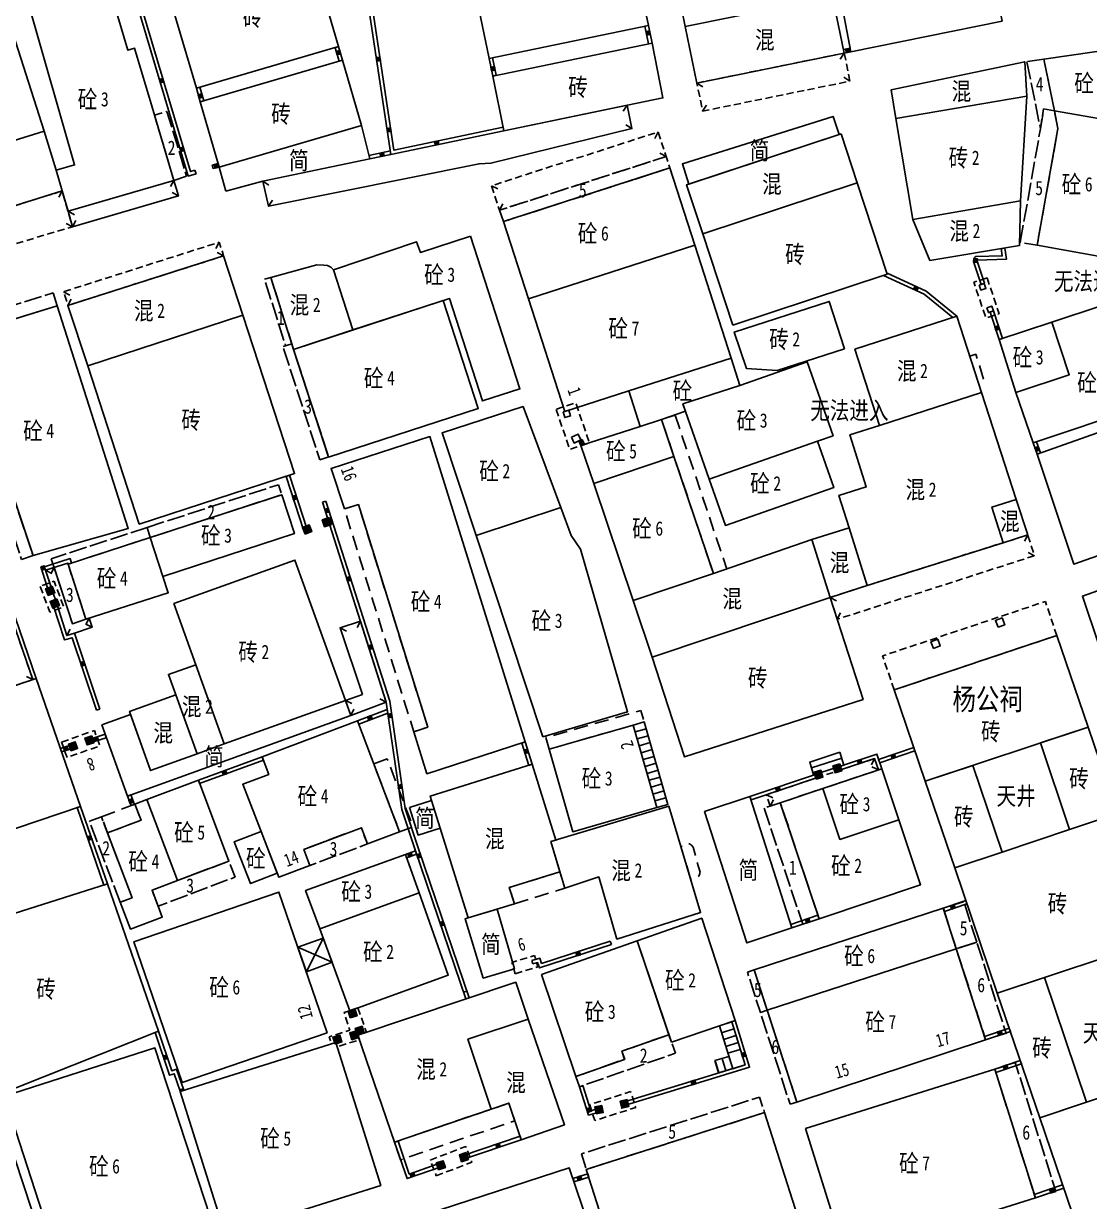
# Model space of a CAD drawing. Extents: x 395778 to 396698, y 996972 to 998012.
# Drawn here: x 396071.7 to 396146, y 997589.9 to 997672.1 of the extents above; entities that cross this region are included whole.
import ezdxf
from ezdxf.enums import TextEntityAlignment as Align

# ---------------------------------------------------------------- set-up
doc = ezdxf.new("R2010")
doc.units = 0
doc.header["$LTSCALE"] = 0.5
for name, pattern in [('X32', [1.5, 1, -0.5]), ('X39', [3, 2.5, -0.5]), ('X5', [3, 2, -1])]:
    doc.linetypes.add(name, pattern=pattern)
doc.layers.get('0').update_dxf_attribs({"linetype": 'CONTINUOUS'})
doc.layers.add('ASSIST', color=7, linetype='CONTINUOUS', plot=False)
doc.layers.add('JMD', color=6, linetype='CONTINUOUS')
doc.layers.add('门牌号', color=2, linetype='CONTINUOUS')
doc.styles.add('宋体', font='')
doc.styles.add('正等线体', font='simhei.ttf')
doc.styles.add('细等线体', font='', dxfattribs={"width": 0.8})
doc.styles.get('宋体').set_extended_font_data('SimSun')
doc.styles.get('细等线体').set_extended_font_data('SimSun')

# ---------------------------------------------------------------- blocks, each defined once
blk = doc.blocks.new('*U0')
at = {"linetype": 'Continuous'}
for points in [[(0, 0), (0.5, 0.5), (-0.5, 0.5)], [(0, 0), (-0.5, 0.5), (-0.5, -0.5)], [(0, 0), (-0.5, -0.5), (0.5, -0.5)], [(0, 0), (0.5, -0.5), (0.5, 0.5)]]:
    blk.add_solid(points, dxfattribs=at)
blk = doc.blocks.new('gc002')
blk.add_lwpolyline([(-0.5, -0.5), (0.5, -0.5), (0.5, 0.5), (-0.5, 0.5), (-0.5, -0.5)])
at = {"linetype": 'Continuous'}
blk.add_blockref('*U0', (0, 0), dxfattribs=at)
blk = doc.blocks.new('gc291')
blk.add_lwpolyline([(-0.5, -0.5), (0.5, -0.5), (0.5, 0.5), (-0.5, 0.5), (-0.5, -0.5)])

msp = doc.modelspace()

# ---------------------------------------------------------------- linework, layer by layer
at = {"layer": 'ASSIST', "linetype": 'Continuous', "flags": 128}
for points in [[(396115.856, 997617.369), (396114.208, 997623.125), (396114.977, 997623.345), (396116.625, 997617.589)], [(396128.624, 997621.231), (396128.893, 997620.337), (396126.788, 997619.656), (396126.519, 997620.55)], [(396093.196, 997606.58), (396091.404, 997605.92), (396090.819, 997607.623), (396092.573, 997608.269)], [(396121.145, 997599.157), (396120.224, 997602.141), (396121.077, 997602.427), (396122.005, 997599.423)], [(396119.897, 997599.72), (396120.88, 997600.017), (396121.144, 997599.16), (396120.158, 997598.858)]]:
    msp.add_lwpolyline(points, close=True, dxfattribs=at)
at = {"layer": 'JMD', "linetype": 'Continuous'}
for p, q in [((396115.263, 997671.927), (396115.019, 997671.874)), ((396093.647, 997670.453), (396093.407, 997670.382)), ((396115.526, 997670.705), (396115.281, 997670.654, 3.106)), ((396129.375, 997670.096), (396129.325, 997670.341)), ((396093.925, 997669.504), (396093.685, 997669.434)), ((396104.146, 997669.627), (396104.391, 997669.677)), ((396128.925, 997670.005), (396128.649, 997669.589)), ((396128.925, 997670.005), (396128.876, 997670.25)), ((396104.4, 997668.406), (396104.644, 997668.457)), ((396118.648, 997667.916), (396119.065, 997667.64)), ((396129.324, 997668.046), (396128.907, 997668.322)), ((396083.73, 997667.552), (396083.97, 997667.621)), ((396084.002, 997666.602), (396084.242, 997666.672, -994.385)), ((396113.779, 997666.362), (396113.505, 997665.944)), ((396119.046, 997665.956), (396119.322, 997666.373)), ((396105.188, 997664.59), (396105.137, 997664.835)), ((396114.117, 997664.738), (396113.694, 997665.005)), ((396115.947, 997664.5), (396115.719, 997664.055)), ((396097.302, 997662.933), (396097.251, 997663.178)), ((396116.499, 997662.787), (396116.054, 997663.015)), ((396084.901, 997661.944), (396084.838, 997662.186)), ((396085.331, 997662.057), (396085.261, 997662.297)), ((396095.829, 997662.623), (396095.777, 997662.868)), ((396083.704, 997661.589), (396083.631, 997661.828)), ((396082.164, 997661.126), (396081.924, 997660.687)), ((396088.369, 997661.068), (396088.787, 997660.793)), ((396104.32, 997660.755), (396104.765, 997660.527)), ((396074.367, 997660.384), (396074.13, 997659.944)), ((396082.48, 997660.046), (396082.041, 997660.286)), ((396088.769, 997659.323), (396089.04, 997659.743)), ((396074.78, 997658.967), (396075.218, 997658.726)), ((396104.872, 997659.042), (396105.1, 997659.487)), ((396075.091, 997657.886), (396074.653, 997658.126)), ((396075.091, 997657.886), (396075.332, 997658.324)), ((396085.327, 997656.811), (396085.097, 997656.367)), ((396139.882, 997656.354), (396140.129, 997656.39)), ((396085.63, 997655.858), (396085.186, 997656.088)), ((396138.466, 997653.867), (396138.704, 997653.944)), ((396074.47, 997653.358), (396074.914, 997653.128)), ((396074.773, 997652.405), (396075.003, 997652.849)), ((396136.789, 997651.643), (396136.506, 997651.551)), ((396139.095, 997651.937), (396139.333, 997652.015)), ((396139.722, 997650.016), (396139.959, 997650.095)), ((396110.418, 997642.949), (396110.645, 997643.053)), ((396110.559, 997642.641), (396110.786, 997642.745)), ((396142.094, 997642.805), (396142.331, 997642.885, 3.877)), ((396142.38, 997642.037), (396142.614, 997642.124)), ((396090.221, 997640.555), (396089.984, 997640.478)), ((396092.761, 997638.758), (396092.523, 997638.682)), ((396091.456, 997636.764), (396091.218, 997636.687)), ((396141.728, 997636.389), (396141.498, 997635.945)), ((396142.195, 997634.94), (396141.75, 997635.168)), ((396075.017, 997634.427), (396074.779, 997634.35)), ((396073.209, 997633.925), (396073.654, 997633.698)), ((396073.803, 997634.118), (396073.576, 997633.673)), ((396073.421, 997632.46), (396073.659, 997632.538)), ((396127.943, 997632.032), (396128.388, 997631.804)), ((396073.749, 997631.501), (396073.987, 997631.577)), ((396128.434, 997630.509), (396128.662, 997630.954)), ((396076.455, 997629.954), (396076.008, 997630.177)), ((396076.252, 997630.583), (396076.024, 997630.138)), ((396095.169, 997630.387), (396094.944, 997629.941)), ((396074.688, 997629.375), (396074.923, 997629.815)), ((396093.75, 997629.907), (396094.198, 997629.686)), ((396072.318, 997626.301), (396071.869, 997626.521)), ((396072.555, 997626.381), (396072.318, 997626.301)), ((396094.128, 997624.85), (396094.578, 997624.632)), ((396096.973, 997624.734), (396096.522, 997624.95)), ((396076.767, 997624.159), (396077.004, 997624.239)), ((396094.511, 997623.784), (396094.719, 997624.239)), ((396097.047, 997624.221), (396097.084, 997623.968)), ((396094.964, 997623.43), (396095.053, 997623.196)), ((396114.208, 997623.125), (396114.977, 997623.345)), ((396114.346, 997622.644), (396115.115, 997622.865)), ((396076.248, 997622.132), (396076.323, 997621.893)), ((396077.369, 997622.485), (396077.445, 997622.247)), ((396106.667, 997621.951), (396106.429, 997621.874, -989.789)), ((396114.483, 997622.164), (396115.252, 997622.384)), ((396114.621, 997621.683), (396115.39, 997621.903)), ((396074.246, 997621.501), (396074.328, 997621.264)), ((396075.089, 997621.767), (396075.165, 997621.528)), ((396114.759, 997621.202), (396115.528, 997621.422)), ((396133.777, 997621.563), (396133.857, 997621.327)), ((396088.315, 997620.904), (396088.401, 997620.67)), ((396107.154, 997620.392), (396106.916, 997620.318)), ((396114.896, 997620.722), (396115.665, 997620.942)), ((396115.034, 997620.241), (396115.803, 997620.461)), ((396128.749, 997620.816), (396126.644, 997620.135)), ((396128.893, 997620.337), (396126.788, 997619.656)), ((396128.451, 997620.19), (396128.531, 997619.953)), ((396131.042, 997620.793), (396130.819, 997620.345)), ((396131.308, 997619.999), (396130.86, 997620.222)), ((396131.327, 997620.73), (396131.406, 997620.493)), ((396115.171, 997619.76), (396115.94, 997619.98)), ((396115.309, 997619.28), (396116.078, 997619.5)), ((396127.13, 997619.748), (396127.21, 997619.511)), ((396131.545, 997620.078), (396131.308, 997619.999)), ((396083.867, 997619.276), (396083.956, 997619.042)), ((396115.447, 997618.799), (396116.216, 997619.019)), ((396078.919, 997618.176), (396079.153, 997618.264)), ((396115.584, 997618.318), (396116.353, 997618.538)), ((396115.722, 997617.837), (396116.491, 997618.058)), ((396122.342, 997618.146), (396122.421, 997617.909)), ((396123.494, 997618.268), (396123.942, 997618.045)), ((396123.76, 997617.474), (396123.983, 997617.922)), ((396075.648, 997617.454), (396075.411, 997617.374)), ((396079.17, 997617.509), (396079.404, 997617.597)), ((396098.309, 997614.093), (396098.396, 997613.858)), ((396099.013, 997614.353), (396099.093, 997614.116)), ((396077.523, 997612.041), (396077.285, 997611.966)), ((396135.834, 997610.353), (396135.915, 997610.116)), ((396137.409, 997610.889), (396137.489, 997610.652)), ((396127.173, 997609.621), (396127.094, 997609.858)), ((396125.278, 997608.987), (396125.201, 997609.225, 4.669)), ((396091.404, 997605.92), (396092.573, 997608.269)), ((396112.683, 997607.813), (396112.606, 997608.051)), ((396093.196, 997606.58), (396090.819, 997607.623)), ((396107.208, 997606.465), (396107.141, 997606.706)), ((396102.599, 997604.576), (396102.362, 997604.496)), ((396120.224, 997602.141), (396121.077, 997602.427)), ((396121.314, 997602.507), (396121.077, 997602.427)), ((396081.078, 997601.781), (396080.846, 997601.688)), ((396120.371, 997601.663), (396121.226, 997601.946)), ((396120.519, 997601.185), (396121.374, 997601.465)), ((396138.788, 997601.171), (396138.712, 997601.409)), ((396140.515, 997601.759), (396140.434, 997601.995)), ((396120.666, 997600.707), (396121.523, 997600.984)), ((396120.814, 997600.23), (396121.671, 997600.503)), ((396119.922, 997599.727), (396120.183, 997598.866)), ((396120.401, 997599.872), (396120.664, 997599.013)), ((396120.88, 997600.017), (396121.144, 997599.16)), ((396141.203, 997599.736), (396141.284, 997599.499)), ((396139.43, 997599.133), (396139.51, 997598.896)), ((396082.81, 997597.758), (396082.573, 997597.677)), ((396110.447, 997597.89), (396110.685, 997597.967)), ((396111.893, 997596.154), (396111.822, 997596.394)), ((396113.664, 997596.613), (396113.591, 997596.852)), ((396097.56, 997594.028), (396097.796, 997594.109)), ((396106.394, 997594.205), (396106.313, 997594.442)), ((396102.433, 997592.866), (396102.353, 997593.103)), ((396100.807, 997592.32), (396100.724, 997592.556)), ((396110.009, 997591.508), (396110.085, 997591.27)), ((396111.028, 997591.832), (396111.104, 997591.594)), ((396144.237, 997590.817), (396144.157, 997591.054)), ((396142.258, 997590.144), (396142.183, 997590.382))]:
    msp.add_line(p, q, dxfattribs=at)
at = {"layer": 'JMD', "color": 7, "linetype": 'Continuous', "flags": 128}
for points in [[(396094.067, 997684.4), (396097.302, 997662.933), (396105.188, 997664.59)], [(396093.925, 997669.504), (396093.647, 997670.453)], [(396084.901, 997661.944), (396085.331, 997662.057)], [(396139.88, 997656.365), (396139.953, 997655.86), (396138.103, 997655.812), (396138.045, 997655.772), (396137.99, 997655.71), (396137.959, 997655.62), (396137.941, 997655.476), (396138.466, 997653.867)], [(396139.095, 997651.937), (396139.722, 997650.016)], [(396091.456, 997636.764), (396090.221, 997640.555)], [(396102.761, 997604.1), (396099.25, 997614.432), (396098.302, 997617.304), (396097.217, 997624.79), (396092.761, 997638.758)], [(396072.555, 997626.381), (396071.105, 997630.577), (396069.625, 997634.858), (396069.365, 997635.612)], [(396073.749, 997631.501), (396074.523, 997629.067), (396075.061, 997629.222), (396076.767, 997624.159)], [(396097.047, 997624.221), (396094.964, 997623.43)], [(396077.369, 997622.485), (396076.248, 997622.132)], [(396075.089, 997621.767), (396074.246, 997621.501)], [(396131.545, 997620.078), (396131.2, 997621.109), (396128.451, 997620.19)], [(396133.777, 997621.563), (396131.327, 997620.73)], [(396088.315, 997620.904), (396083.867, 997619.276)], [(396127.13, 997619.748), (396122.342, 997618.146)], [(396077.523, 997612.041), (396075.648, 997617.454)], [(396099.013, 997614.353), (396098.309, 997614.093)], [(396137.409, 997610.889), (396135.834, 997610.353)], [(396113.664, 997596.613), (396122.318, 997599.257), (396121.314, 997602.507)], [(396082.845, 997597.653), (396082.347, 997599.126), (396082.015, 997599.013), (396081.078, 997601.781)], [(396138.788, 997601.171), (396140.515, 997601.759)], [(396141.203, 997599.736), (396139.43, 997599.133)], [(396110.447, 997597.89), (396111.09, 997595.915), (396111.893, 997596.154)], [(396097.56, 997594.028), (396098.429, 997591.489), (396100.807, 997592.32)], [(396102.433, 997592.866), (396106.394, 997594.205)], [(396142.258, 997590.144), (396144.237, 997590.817)]]:
    msp.add_lwpolyline(points, dxfattribs=at)
at = {"layer": 'JMD', "linetype": 'Continuous', "flags": 128}
for points in [[(396094.314, 997684.437), (396097.51, 997663.232), (396105.137, 997664.835)], [(396093.685, 997669.434), (396093.407, 997670.382)], [(396084.838, 997662.186), (396085.261, 997662.297)], [(396140.127, 997656.405), (396140.241, 997655.618), (396138.204, 997655.565), (396138.204, 997655.563), (396138.196, 997655.5), (396138.704, 997653.944)], [(396139.333, 997652.015), (396139.959, 997650.095)], [(396091.218, 997636.687), (396089.984, 997640.478)], [(396102.524, 997604.02), (396099.013, 997614.353), (396098.058, 997617.246), (396096.973, 997624.734), (396092.523, 997638.682)], [(396072.318, 997626.301), (396070.869, 997630.495), (396069.389, 997634.777), (396069.128, 997635.533)], [(396073.987, 997631.577), (396074.688, 997629.375), (396075.222, 997629.528), (396077.004, 997624.239)], [(396097.084, 997623.968), (396095.053, 997623.196)], [(396077.445, 997622.247), (396076.323, 997621.893)], [(396075.165, 997621.528), (396074.328, 997621.264)], [(396133.857, 997621.327), (396131.406, 997620.493)], [(396088.404, 997620.671), (396083.956, 997619.042)], [(396131.308, 997619.999), (396131.042, 997620.793), (396128.531, 997619.953)], [(396127.21, 997619.511), (396122.421, 997617.909)], [(396077.285, 997611.966), (396075.411, 997617.374)], [(396099.093, 997614.116), (396098.396, 997613.858)], [(396137.489, 997610.652), (396135.911, 997610.115)], [(396090.819, 997607.623), (396092.573, 997608.269)], [(396093.196, 997606.58), (396091.404, 997605.92)], [(396113.591, 997596.852), (396122.005, 997599.423), (396121.077, 997602.427)], [(396082.607, 997597.578), (396082.19, 997598.809), (396081.858, 997598.696), (396080.846, 997601.688)], [(396138.712, 997601.409), (396140.434, 997601.995)], [(396141.284, 997599.499), (396139.505, 997598.894)], [(396110.683, 997597.973), (396111.252, 997596.224), (396111.822, 997596.394)], [(396097.796, 997594.109), (396098.584, 997591.808), (396100.724, 997592.556)], [(396102.353, 997593.103), (396106.313, 997594.442)], [(396142.183, 997590.382), (396144.157, 997591.054)]]:
    msp.add_lwpolyline(points, dxfattribs=at)
for points in [[(396139.947, 997672.231), (396129.375, 997670.096), (396126.943, 997682.951), (396137.422, 997684.934)], [(396063.397, 997661.534), (396059.983, 997672.526), (396069.652, 997675.345), (396073.106, 997664.549)], [(396077.552, 997674.933), (396078.953, 997670.202), (396079.423, 997670.341), (396080.643, 997666.222), (396082.164, 997661.126), (396074.78, 997658.967), (396074.367, 997660.384), (396073.943, 997661.839), (396075.229, 997662.208), (396072.031, 997673.348)], [(396148.796, 997665.069), (396149.764, 997670.575), (396142.85, 997669.573), (396143.582, 997665.986)], [(396095.257, 997664.949), (396085.331, 997662.057), (396084.002, 997666.602), (396093.925, 997669.504)], [(396147.158, 997655.747), (396148.796, 997665.069), (396143.582, 997665.986), (396143.836, 997664.745), (396142.385, 997656.597)], [(396063.397, 997661.534), (396064.321, 997658.56), (396066.961, 997659.38), (396067.328, 997658.198), (396074.367, 997660.384), (396073.941, 997661.847), (396073.102, 997664.548)], [(396075.091, 997657.886), (396074.78, 997658.967), (396082.164, 997661.126), (396082.48, 997660.046)], [(396102.857, 997657.242), (396106.3, 997646.574), (396103.7, 997645.735), (396101.395, 997652.879), (396094.649, 997650.69), (396093.295, 997654.885), (396099.095, 997656.848), (396099.359, 997656.096)], [(396094.649, 997650.69), (396093.295, 997654.885), (396093.102, 997655.066), (396092.873, 997655.191), (396092.625, 997655.22), (396092.136, 997655.237), (396088.925, 997654.348), (396090.511, 997649.335)], [(396090.511, 997649.335), (396094.472, 997650.632), (396100.952, 997652.737), (396103.394, 997645.216), (396092.95, 997641.825)], [(396138.509, 997646.322), (396136.789, 997651.643), (396129.676, 997649.344), (396131.396, 997644.022)], [(396117.668, 997645.531), (396119.51, 997640.279), (396127.065, 997642.929), (396128.146, 997643.308), (396126.34, 997648.458), (396121.644, 997646.811)], [(396131.396, 997644.022), (396138.509, 997646.322), (396140.926, 997638.865), (396139.232, 997638.332), (396140.013, 997635.849), (396130.527, 997632.864), (396129.258, 997636.898), (396128.55, 997639.145), (396130.458, 997639.746), (396129.318, 997643.369)], [(396119.51, 997640.279), (396120.642, 997637.05), (396128.197, 997639.7), (396127.065, 997642.929)], [(396080.513, 997636.216), (396081.396, 997633.502), (396090.565, 997636.486), (396089.682, 997639.2)], [(396080.513, 997636.216), (396074.779, 997634.35), (396076.029, 997630.511), (396081.765, 997632.36), (396081.396, 997633.502)], [(396075.222, 997629.528), (396076.455, 997629.954), (396076.252, 997630.583), (396076.029, 997630.511), (396075.078, 997630.201), (396073.803, 997634.118), (396073.209, 997633.925), (396073.659, 997632.538), (396073.985, 997631.584), (396074.688, 997629.375)], [(396083.774, 997621.125), (396085.68, 997621.811), (396083.692, 997627.339), (396081.783, 997626.661)], [(396088.315, 997620.904), (396094.964, 997623.43), (396097.907, 997615.682), (396095.66, 997614.838), (396095.238, 997615.961), (396091.233, 997614.457), (396091.655, 997613.333), (396089.482, 997612.517), (396086.962, 997619.003), (396088.778, 997619.685)], [(396128.626, 997615.145), (396132.735, 997616.519), (396131.545, 997620.078), (396127.436, 997618.704)], [(396098.599, 997617.386), (396100.135, 997617.866), (396100.739, 997615.937), (396099.202, 997615.457)], [(396088.24, 997615.714), (396089.373, 997612.797), (396087.509, 997612.072), (396086.376, 997614.99)], [(396123.554, 997603.228), (396122.642, 997606.052), (396135.834, 997610.353), (396136.745, 997607.523)], [(396116.873, 997601.014), (396121.314, 997602.507), (396118.989, 997609.646), (396114.472, 997608.065)], [(396107.811, 997605.733), (396110.203, 997598.617), (396113.605, 997599.808), (396113.411, 997600.376), (396116.698, 997601.527), (396114.472, 997608.065)], [(396136.745, 997607.523), (396138.791, 997601.162), (396125.621, 997596.829), (396123.554, 997603.228)], [(396097.56, 997594.028), (396095, 997601.502), (396106.012, 997605.188), (396106.872, 997602.618), (396102.668, 997601.211), (396104.3, 997596.336)], [(396104.3, 997596.336), (396102.668, 997601.211), (396106.872, 997602.618), (396109.399, 997595.233), (396106.394, 997594.205), (396105.522, 997596.754)], [(396085.738, 997587.601), (396096.594, 997591.016), (396093.456, 997600.991), (396082.6, 997597.576)], [(396126.218, 997594.975), (396129.047, 997585.986), (396142.258, 997590.144), (396139.43, 997599.133)], [(396153.916, 997599.54), (396142.57, 997595.717), (396145.252, 997587.873), (396156.575, 997591.725)], [(396068.929, 997582.239), (396074.02, 997583.913), (396069.854, 997596.502), (396064.791, 997594.826)], [(396126.731, 997585.546), (396123.369, 997596.092), (396110.932, 997592.133), (396114.29, 997581.586)], [(396113.468, 997581.26), (396102.322, 997577.702), (396098.815, 997588.688), (396109.739, 997592.23)]]:
    msp.add_lwpolyline(points, close=True, dxfattribs=at)
at = {"layer": 'JMD', "color": 7, "linetype": 'Continuous', "flags": 128}
for points, elevation in [([(396076.905, 997682.421), (396076.968, 997682.21), (396083.153, 997661.422), (396083.704, 997661.589)], -993.236), ([(396115.526, 997670.705), (396115.263, 997671.927)], 3.106), ([(396104.146, 997669.627), (396104.4, 997668.406)], 3.059), ([(396128.925, 997670.005), (396129.375, 997670.096)], 3.118), ([(396083.73, 997667.552), (396084.002, 997666.602)], -994.385), ([(396095.829, 997662.623), (396097.302, 997662.933)], 3.625), ([(396136.789, 997651.643), (396134.635, 997653.4), (396131.881, 997654.67)], 4.005), ([(396110.418, 997642.949), (396110.559, 997642.641)], -990.993), ([(396142.094, 997642.805), (396142.38, 997642.037)], 3.877), ([(396075.017, 997634.427), (396074.915, 997634.742), (396072.894, 997634.086), (396073.421, 997632.46)], 3.759), ([(396107.154, 997620.392), (396106.667, 997621.951)], -989.789), ([(396078.919, 997618.176), (396079.17, 997617.509)], 4.256), ([(396125.278, 997608.987), (396127.173, 997609.621)], 4.669), ([(396107.208, 997606.465), (396107.529, 997606.554), (396107.659, 997606.182), (396112.683, 997607.813)], -992.301), ([(396111.028, 997591.832), (396109.987, 997591.501)], 5.006)]:
    msp.add_lwpolyline(points, dxfattribs=dict(at, elevation=elevation))
at = {"layer": 'JMD', "linetype": 'Continuous', "flags": 128}
for points, elevation in [([(396077.145, 997682.492), (396077.208, 997682.281), (396083.321, 997661.734), (396083.631, 997661.828)], -993.236), ([(396115.281, 997670.654), (396115.018, 997671.876)], 3.106), ([(396128.874, 997670.25), (396129.328, 997670.342)], 3.118), ([(396104.391, 997669.677), (396104.644, 997668.457)], 3.059), ([(396083.97, 997667.622), (396084.242, 997666.672)], -994.385), ([(396095.769, 997662.866), (396097.265, 997663.181)], 3.625), ([(396136.506, 997651.551), (396134.502, 997653.186), (396131.666, 997654.493)], 4.005), ([(396110.645, 997643.053), (396110.799, 997642.718)], -990.993), ([(396142.331, 997642.885), (396142.617, 997642.116)], 3.877), ([(396074.779, 997634.35), (396074.754, 997634.427), (396073.209, 997633.925), (396073.659, 997632.538)], 3.759), ([(396106.916, 997620.318), (396106.429, 997621.874)], -989.789), ([(396079.153, 997618.264), (396079.404, 997617.597)], 4.256), ([(396125.201, 997609.225), (396127.094, 997609.858)], 4.669), ([(396107.141, 997606.706), (396107.688, 997606.857), (396107.814, 997606.495), (396112.606, 997608.051)], -992.301), ([(396111.104, 997591.594), (396110.067, 997591.264)], 5.006)]:
    msp.add_lwpolyline(points, dxfattribs=dict(at, elevation=elevation))
for points, elevation in [([(396115.263, 997671.927), (396113.722, 997679.309), (396102.618, 997677.011), (396104.146, 997669.627)], 3.059), ([(396083.73, 997667.552), (396093.647, 997670.453), (396091.579, 997677.526), (396081.644, 997674.62)], -994.385), ([(396127.832, 997675.215), (396128.096, 997673.957), (396117.835, 997671.858), (396117.578, 997673.118)], 3.118), ([(396128.096, 997673.957), (396117.835, 997671.858), (396118.648, 997667.916), (396128.925, 997670.005)], 3.118), ([(396115.526, 997670.705), (396116.28, 997666.882), (396105.188, 997664.59), (396104.4, 997668.406)], 3.106), ([(396132.514, 997665.438), (396132.201, 997667.449), (396141.513, 997669.406), (396141.674, 997667.008)], 3.691), ([(396088.369, 997661.068), (396088.769, 997659.323), (396103.455, 997662.285), (396104.283, 997662.318), (396114.117, 997664.738), (396113.779, 997666.362), (396105.188, 997664.59), (396097.302, 997662.933), (396095.829, 997662.623)], -992.345), ([(396141.231, 997659.687), (396141.674, 997667.008), (396132.514, 997665.438), (396133.72, 997658.4)], 3.691), ([(396128.566, 997664.314), (396128.146, 997665.589), (396117.632, 997662.273), (396118.094, 997660.869)], 3.676), ([(396085.783, 997660.371), (396088.369, 997661.068), (396095.829, 997662.623), (396095.257, 997664.949), (396085.331, 997662.057)], -992.345), ([(396128.712, 997664.362), (396117.93, 997660.815), (396119.054, 997657.399), (396129.836, 997660.946)], 3.676), ([(396105.165, 997658.255), (396106.902, 997652.862), (396118.493, 997656.596), (396116.756, 997661.989)], -991.42), ([(396121.148, 997651.033), (396119.054, 997657.399), (396129.836, 997660.946), (396131.912, 997654.574)], 3.676), ([(396141.231, 997659.687), (396133.72, 997658.4), (396134.902, 997655.542), (396141.141, 997656.573)], 3.691), ([(396109.435, 997644.998), (396106.902, 997652.862), (396118.493, 997656.596), (396121.026, 997648.732), (396113.906, 997646.439)], -991.42), ([(396074.773, 997652.405), (396085.63, 997655.858), (396086.982, 997651.711), (396076.151, 997648.18)], 3.605), ([(396138.343, 997653.826), (396138.459, 997653.474), (396138.811, 997653.59), (396138.695, 997653.942)], -993.237), ([(396074.016, 997652.376), (396067.236, 997650.271), (396072.34, 997634.945), (396078.979, 997636.847)], 3.759), ([(396128.943, 997649.375), (396127.876, 997652.678), (396121.254, 997650.539), (396122.107, 997647.992), (396124.248, 997647.859)], -988.95), ([(396138.866, 997652.245), (396138.98, 997651.899), (396139.327, 997652.013), (396139.213, 997652.359)], -993.151), ([(396149.335, 997645.243), (396142.094, 997642.805), (396140.905, 997646.337), (396144.619, 997647.566), (396143.405, 997651.235), (396146.927, 997652.395)], -986.574), ([(396086.982, 997651.711), (396090.577, 997640.671), (396079.744, 997637.144), (396076.151, 997648.18)], 3.59), ([(396144.619, 997647.566), (396143.405, 997651.235), (396139.722, 997650.016), (396140.905, 997646.337)], -991.731), ([(396121.644, 997646.811), (396121.026, 997648.732), (396113.906, 997646.439), (396114.693, 997643.965), (396116.186, 997644.438), (396117.847, 997645.021), (396117.668, 997645.531)], -991.42), ([(396109.158, 997638.301), (396103.247, 997636.342), (396100.868, 997643.519), (396106.517, 997645.34)], -89.3), ([(396109.312, 997644.989), (396109.428, 997644.582), (396109.835, 997644.698), (396109.719, 997645.105)], -993.717), ([(396154.926, 997637.874), (396144.931, 997634.362), (396142.38, 997642.037), (396152.245, 997645.504)], 3.877), ([(396111.45, 997639.988), (396117.049, 997641.871), (396116.186, 997644.438), (396114.693, 997643.965), (396110.559, 997642.641)], -991.767), ([(396094.053, 997638.202), (396095.032, 997638.507), (396099.87, 997622.988), (396098.897, 997622.667), (396099.808, 997619.731), (396106.667, 997621.951), (396100.022, 997643.247), (396093.123, 997641.023)], -987.832), ([(396109.906, 997643.201), (396110.09, 997642.799), (396110.559, 997643.014), (396110.375, 997643.416)], -993.847), ([(396111.45, 997639.988), (396114.198, 997631.815), (396119.797, 997633.698), (396117.049, 997641.871)], -991.767), ([(396107.894, 997622.318), (396113.816, 997624.062), (396110.517, 997635.389), (396109.886, 997636.361), (396109.158, 997638.301), (396103.247, 997636.342)], -89.3), ([(396141.728, 997636.389), (396140.926, 997638.865), (396139.232, 997638.332), (396140.013, 997635.849)], 3.923), ([(396127.943, 997632.032), (396130.527, 997632.864), (396129.258, 997636.898), (396126.668, 997636.084)], 4.193), ([(396115.523, 997627.874), (396114.198, 997631.815), (396119.797, 997633.698), (396126.668, 997636.084), (396127.943, 997632.032)], 4.193), ([(396083.692, 997627.339), (396082.159, 997631.601), (396090.607, 997634.64), (396094.128, 997624.85), (396085.68, 997621.811)], -989.392), ([(396151.574, 997614.276), (396162.421, 997617.794), (396158.756, 997628.87), (396152.839, 997626.913), (396150.531, 997633.894), (396145.535, 997632.123), (396147.856, 997625.265)], -977.316), ([(396127.943, 997632.032), (396130.235, 997624.915), (396117.773, 997620.9), (396115.523, 997627.874)], 4.193), ([(396095.323, 997625.254), (396093.75, 997629.907), (396095.169, 997630.387), (396096.973, 997624.734), (396094.511, 997623.784), (396094.128, 997624.85)], 4.256), ([(396143.751, 997629.379), (396132.409, 997625.583), (396134.574, 997619.219), (396145.943, 997622.977)], -992.756), ([(396063.804, 997613.447), (396060.865, 997622.437), (396072.555, 997626.381), (396075.648, 997617.454)], 3.846), ([(396082.294, 997625.241), (396079.066, 997624.08), (396080.523, 997619.956), (396083.774, 997621.125)], -991.759), ([(396077.131, 997623.148), (396079.144, 997623.859), (396080.523, 997619.956), (396083.774, 997621.125), (396085.68, 997621.811), (396094.128, 997624.85), (396094.511, 997623.784), (396078.919, 997618.176)], 4.256), ([(396115.856, 997617.369), (396114.208, 997623.125), (396108.339, 997621.445), (396109.987, 997615.689)], 4.122), ([(396142.62, 997621.879), (396144.651, 997615.85), (396147.988, 997616.966), (396145.943, 997622.977)], -992.756), ([(396108.462, 997615.003), (396109.094, 997612.89), (396105.559, 997611.805), (396105.911, 997610.658), (396102.698, 997609.671), (396100.041, 997618.168), (396107.154, 997620.392), (396108.807, 997615.106)], -989.789), ([(396134.574, 997619.219), (396136.633, 997613.167), (396139.935, 997614.272), (396137.898, 997620.318)], -992.756), ([(396083.867, 997619.276), (396080.281, 997617.936), (396082.423, 997612.285), (396086.003, 997613.642)], -987.927), ([(396127.436, 997618.704), (396124.467, 997617.711), (396127.173, 997609.621), (396134.251, 997611.988), (396132.735, 997616.519), (396128.626, 997615.145)], 4.669), ([(396077.531, 997615.61), (396079.868, 997616.489), (396079.441, 997617.605), (396080.284, 997617.928), (396082.423, 997612.285), (396080.636, 997611.607), (396081.061, 997610.485), (396081.345, 997609.737), (396079.124, 997608.895), (396078.415, 997610.765), (396079.248, 997611.081)], -987.927), ([(396122.342, 997618.146), (396119.187, 997617.091), (396122.123, 997607.932), (396125.278, 997608.987)], 4.669), ([(396109.438, 997611.741), (396111.799, 997612.532), (396113.066, 997608.199), (396118.909, 997610.054), (396116.692, 997617.465), (396108.462, 997615.003)], -989.789), ([(396139.604, 997604.435), (396150.973, 997608.192), (396147.988, 997616.966), (396144.651, 997615.85), (396139.935, 997614.272), (396136.633, 997613.167)], -85.646), ([(396092.333, 997608.92), (396091.35, 997611.585), (396098.309, 997614.093), (396099.261, 997611.418)], -89.295), ([(396065.506, 997608.243), (396077.523, 997612.041), (396081.078, 997601.781), (396069.138, 997597.04), (396068.904, 997597.852)], 4.446), ([(396092.865, 997601.665), (396089.494, 997611.482), (396079.374, 997608.007), (396082.745, 997598.19)], -988.257), ([(396094.441, 997603.203), (396092.333, 997608.92), (396099.261, 997611.418), (396101.304, 997605.676)], -89.295), ([(396102.698, 997609.671), (396102.472, 997609.602), (396103.737, 997605.481), (396105.913, 997606.111), (396104.714, 997610.291)], -989.789), ([(396139.604, 997604.435), (396142.57, 997595.717), (396145.818, 997596.811), (396142.884, 997605.519)], -85.646), ([(396085.126, 997587.466), (396074.593, 997584.103), (396070.35, 997597.24), (396080.836, 997600.604)], 4.953)]:
    msp.add_lwpolyline(points, close=True, dxfattribs=dict(at, elevation=elevation))
at = {"layer": 'JMD', "linetype": 'X32', "flags": 128}
for points in [[(396118.648, 997667.916), (396128.925, 997670.005), (396129.324, 997668.046), (396119.046, 997665.956)], [(396061.102, 997622.517), (396058.051, 997631.846), (396069.128, 997635.533), (396072.318, 997626.301)], [(396072.837, 997632.805), (396073.509, 997631.009), (396074.475, 997631.371), (396073.803, 997633.167)], [(396123.76, 997617.474), (396123.494, 997618.268), (396127.21, 997619.511), (396128.531, 997619.953), (396131.042, 997620.793), (396131.308, 997619.999), (396127.436, 997618.704)], [(396095.001, 997603.41), (396095.591, 997601.695), (396095, 997601.492), (396095.109, 997601.176), (396093.552, 997600.686), (396093.456, 997600.991), (396093.158, 997600.897), (396093.005, 997601.384), (396094.432, 997601.833), (396094.036, 997603.076), (396094.441, 997603.203)], [(396100.465, 997591.687), (396102.95, 997592.638), (396102.531, 997593.733), (396100.046, 997592.781)]]:
    msp.add_lwpolyline(points, close=True, dxfattribs=at)
at = {"layer": 'JMD', "linetype": 'X39', "flags": 128}
for points in [[(396141.66, 997669.401), (396142.614, 997664.73), (396142.835, 997666.117), (396143.582, 997665.986), (396142.85, 997669.573)], [(396082.164, 997661.126), (396083.049, 997661.409), (396081.679, 997665.937), (396080.806, 997665.676)], [(396143.582, 997665.986), (396142.835, 997666.117), (396142.614, 997664.73), (396141.204, 997656.807), (396142.385, 997656.597), (396143.836, 997664.745)], [(396089.956, 997649.585), (396090.388, 997649.722), (396088.925, 997654.348), (396088.483, 997654.24)], [(396080.287, 997636.909), (396080.513, 997636.216), (396089.682, 997639.2), (396089.456, 997639.893)], [(396073.603, 997634.733), (396075.078, 997630.201), (396076.029, 997630.511), (396074.779, 997634.35), (396080.513, 997636.216), (396080.287, 997636.909)], [(396091.655, 997613.333), (396091.233, 997614.457), (396095.238, 997615.961), (396095.66, 997614.838)], [(396138.173, 997607.982), (396137.262, 997610.813), (396135.834, 997610.353), (396136.745, 997607.523)], [(396138.173, 997607.982), (396136.745, 997607.523), (396138.788, 997601.171), (396140.216, 997601.631)], [(396123.078, 997603.074), (396123.554, 997603.228), (396122.642, 997606.052), (396122.166, 997605.898)], [(396125.621, 997596.829), (396123.554, 997603.228), (396123.078, 997603.074), (396125.145, 997596.675)], [(396116.694, 997601.525), (396113.411, 997600.376), (396113.61, 997599.81), (396110.194, 997598.614), (396110.447, 997597.89), (396117.146, 997600.235), (396116.873, 997601.014)], [(396139.43, 997599.133), (396142.258, 997590.144), (396143.689, 997590.594), (396140.86, 997599.583)], [(396110.932, 997592.133), (396123.369, 997596.092), (396123.025, 997597.174), (396110.588, 997593.215)]]:
    msp.add_lwpolyline(points, close=True, dxfattribs=at)
at = {"layer": 'JMD', "linetype": 'X32', "flags": 128}
for points, elevation in [([(396104.872, 997659.042), (396116.499, 997662.787), (396115.947, 997664.5), (396104.32, 997660.755)], -985.255), ([(396068.298, 997655.874), (396075.091, 997657.886), (396074.78, 997658.967), (396074.367, 997660.384), (396067.437, 997658.232), (396067.747, 997657.234)], -992.927), ([(396074.773, 997652.405), (396085.63, 997655.858), (396085.327, 997656.811), (396074.47, 997653.358)], 3.605), ([(396138.897, 997654.317), (396137.969, 997654.013), (396138.806, 997651.512), (396139.732, 997651.822)], -992.264), ([(396108.825, 997645.148), (396109.786, 997642.358), (396111.146, 997642.826), (396110.185, 997645.616)], -992.314), ([(396141.728, 997636.389), (396140.013, 997635.849), (396130.527, 997632.864), (396127.943, 997632.032), (396128.434, 997630.509), (396142.195, 997634.94)], 3.923), ([(396132.409, 997625.583), (396131.604, 997627.95), (396142.958, 997631.75), (396143.751, 997629.379)], -992.756), ([(396074.328, 997621.941), (396076.62, 997622.749), (396076.999, 997621.675), (396074.707, 997620.867)], -992.283), ([(396105.974, 997605.783), (396107.549, 997606.251), (396107.314, 997607.041), (396105.739, 997606.573)], -991.787), ([(396111.17, 997596.646), (396111.523, 997595.538), (396114.377, 997596.446), (396114.023, 997597.554)], -991.252)]:
    msp.add_lwpolyline(points, close=True, dxfattribs=dict(at, elevation=elevation))
at = {"layer": 'JMD', "linetype": 'X39', "flags": 128}
for points, elevation in [([(396104.872, 997659.042), (396105.165, 997658.255), (396116.756, 997661.989), (396116.499, 997662.787)], -985.255), ([(396073.739, 997653.269), (396074.016, 997652.376), (396067.236, 997650.271), (396072.34, 997634.945), (396071.541, 997634.679), (396066.136, 997650.908)], 3.759), ([(396089.774, 997649.528), (396090.388, 997649.722), (396090.511, 997649.335), (396092.95, 997641.825), (396092.34, 997641.627)], -991.776), ([(396123.329, 997617.33), (396126.035, 997609.24), (396127.173, 997609.621), (396124.467, 997617.711)], 4.669), ([(396078.415, 997610.765), (396076.272, 997616.418), (396077.105, 997616.734), (396079.248, 997611.081)], -987.927), ([(396080.636, 997611.607), (396082.423, 997612.285), (396086.003, 997613.642), (396086.428, 997612.519), (396081.061, 997610.485)], -987.927)]:
    msp.add_lwpolyline(points, close=True, dxfattribs=dict(at, elevation=elevation))
at = {"layer": 'JMD', "linetype": 'X5', "flags": 128}
for points, elevation in [([(396138.65, 997647.266), (396138.11, 997648.996), (396137.689, 997648.86), (396138.246, 997647.135)], -992.51), ([(396117.129, 997644.739), (396120.735, 997634.013), (396119.797, 997633.698), (396117.049, 997641.871), (396116.186, 997644.438)], -991.767), ([(396095.032, 997638.507), (396094.053, 997638.202), (396098.897, 997622.667), (396099.87, 997622.988)], -987.832), ([(396114.208, 997623.125), (396108.339, 997621.445), (396108.108, 997622.25), (396113.978, 997623.93), (396114.747, 997624.15), (396114.977, 997623.345)], 4.122), ([(396097.036, 997620.78), (396096.105, 997620.426), (396097.907, 997615.682), (396098.838, 997616.036)], -984.24), ([(396077.106, 997616.732), (396079.441, 997617.605), (396079.868, 997616.489), (396077.529, 997615.609)], -987.927), ([(396118.777, 997612.583), (396118.825, 997612.708), (396118.864, 997612.86), (396118.379, 997614.604), (396118.27, 997614.751), (396118.14, 997614.849), (396117.529, 997614.666), (396118.204, 997612.412)], -991.124), ([(396105.911, 997610.658), (396109.438, 997611.741), (396109.094, 997612.89), (396105.559, 997611.805)], -990.875)]:
    msp.add_lwpolyline(points, close=True, dxfattribs=dict(at, elevation=elevation))
at = {"layer": 'JMD', "linetype": 'Continuous'}
for points in [[(396115.856, 997617.369), (396114.208, 997623.125)], [(396114.977, 997623.345), (396116.625, 997617.589)], [(396128.624, 997621.231), (396128.893, 997620.337)], [(396126.788, 997619.656), (396126.519, 997620.55)], [(396121.145, 997599.157), (396120.224, 997602.141)], [(396121.077, 997602.427), (396122.005, 997599.423)], [(396119.897, 997599.72), (396120.88, 997600.017)], [(396121.144, 997599.16), (396120.158, 997598.858)]]:
    msp.add_lwpolyline(points, dxfattribs=at)
at = {"layer": 'JMD', "linetype": 'X5', "flags": 128}
msp.add_lwpolyline([(396097.56, 997594.028), (396104.3, 997596.336), (396105.522, 997596.754), (396105.943, 997595.524), (396097.98, 997592.8)], close=True, dxfattribs=at)

# ---------------------------------------------------------------- block references
at = {"layer": 'JMD', "linetype": 'Continuous', "xscale": 0.25, "yscale": 0.25}
for p, rotation in [((396115.246, 997671.412), 102.1459797537058), ((396129.17, 997670.182), 11.41587913532183), ((396093.638, 997670.038), 106.302636107192), ((396096.426, 997669.586), 278.5697853811922), ((396104.42, 997668.92), 281.741671305727), ((396081.303, 997668.079), 286.569184923028), ((396084.013, 997667.016), 285.9772534329348), ((396097.171, 997664.642), 278.5697853811922), ((396100.497, 997663.732), 11.86632007663505), ((396082.729, 997663.287), 286.569184923028), ((396096.687, 997662.932), 11.86632007716226), ((396085.128, 997662.133), 14.68156156548606), ((396138.075, 997655.541), 262.8479206913798), ((396133.924, 997653.59), 155.2509950341295), ((396139.59, 997650.823), 288.0658329444716), ((396110.616, 997642.816), 294.5941118550481), ((396142.383, 997642.388), 290.4251210693201), ((396090.596, 997639), 108.0370136769964), ((396092.842, 997638.092), 107.6934572679802), ((396073.026, 997634.084), 287.9673379519234), ((396094.362, 997633.328), 107.6934572679802), ((396095.882, 997628.565), 107.6934572679802), ((396075.805, 997627.404), 288.6214689024868), ((396095.84, 997623.629), 200.7995985486866), ((396097.236, 997623.784), 98.24686402200078), ((396076.734, 997622.154), 197.4941413213474), ((396074.621, 997621.488), 197.4941413266784), ((396106.743, 997621.29), 107.3637189961876), ((396132.347, 997620.945), 198.7894929977616), ((396130.003, 997620.577), 198.49359341314), ((396085.689, 997619.81), 200.1067961808748), ((396097.954, 997618.836), 98.24686402200078), ((396124.297, 997618.668), 198.4935934078594), ((396079.187, 997617.82), 290.6213286971518), ((396076.28, 997615.248), 109.1095329342633), ((396098.634, 997614.08), 200.2532669636368), ((396099.263, 997614.004), 108.7685209507831), ((396136.504, 997610.449), 198.7894929981726), ((396126.375, 997609.486), 18.49359340869088), ((396100.872, 997609.27), 108.7685209507831), ((396110.358, 997607.19), 17.98559282464423), ((396139.784, 997601.642), 18.7894929970941), ((396081.564, 997599.953), 108.693036173998), ((396121.918, 997600.129), 107.1671257029731), ((396140.179, 997599.256), 198.7894929988678), ((396118.409, 997598.193), 16.98914122862416), ((396111.107, 997596.266), 288.0336755650839), ((396104.77, 997593.788), 18.67154387890334), ((396098.801, 997591.752), 19.27158539928423), ((396110.454, 997591.519), 197.6575398681649), ((396143.406, 997590.666), 18.78949299934807)]:
    msp.add_blockref('gc002', p, dxfattribs=dict(at, rotation=rotation))
at = {"layer": 'JMD', "linetype": 'Continuous', "yscale": 0.5, "zscale": 0.5}
for name, p, xscale, rotation in [('gc002', (396092.829, 997637.28, 4.058), 0.5, 198.6285362520062), ('gc002', (396091.456, 997636.764), 0.4999999999999999, 21.00154494021955), ('gc002', (396073.541, 997632.494, 4.194), 0.5, 201.6266382666707), ('gc002', (396073.846, 997631.6), 0.5, 201.7239593471962), ('gc291', (396139.796, 997630.274), 0.4999999999999996, 21.02576012079835), ('gc291', (396135.3, 997628.787), 0.5, 21.02576012079834), ('gc002', (396075.127, 997621.646), 0.5, 18.91797449582794), ('gc002', (396076.273, 997622.059), 0.5, 197.2491736289397), ('gc002', (396128.451, 997620.108), 0.5, 196.7408489066192), ('gc002', (396127.129, 997619.662), 0.5, 16.1562709061554), ('gc002', (396094.626, 997603.01), 0.4999999999999999, 16.99793555721584), ('gc002', (396095.124, 997601.801), 0.4999999999999999, 16.99793555721582), ('gc002', (396093.572, 997601.186), 0.5, 16.99793555721582), ('gc002', (396094.742, 997601.49), 0.4999999999999999, 16.99793555721582), ('gc002', (396111.817, 997596.293), 0.4999999999999999, 11.5416893131314), ('gc002', (396113.589, 997596.7, 5.255), 0.5, 193.9990098020546), ('gc002', (396102.394, 997592.987), 0.4999999999999999, 198.5727082073945), ('gc002', (396100.783, 997592.42), 0.4999999999999999, 18.47538952093903)]:
    msp.add_blockref(name, p, dxfattribs=dict(at, xscale=xscale, rotation=rotation))

# ---------------------------------------------------------------- texts
at = {"layer": 'JMD', "linetype": 'Continuous', "width": 0.8}
for s, height, style, p in [('砖', 1.25, '细等线体', (396087.65, 997672.539, -994.385)), ('混', 1.25, '细等线体', (396123.384, 997670.936, 3.118)), ('砖', 1.25, '细等线体', (396110.348, 997667.647, 3.106)), ('混', 1.25, '细等线体', (396137.098, 997667.352, 3.691)), ('4', 1, '正等线体', (396142.559, 997667.841)), ('砖', 1.25, '细等线体', (396089.631, 997665.778)), ('2', 1, '正等线体', (396082, 997663.399)), ('简', 1.25, '细等线体', (396123.019, 997663.229, 3.676)), ('简', 1.25, '细等线体', (396090.878, 997662.538, -992.345)), ('混', 1.25, '细等线体', (396123.883, 997660.88, 3.676)), ('5', 1, '正等线体', (396110.683, 997660.43)), ('5', 1, '正等线体', (396142.517, 997660.587)), ('砖', 1.25, '细等线体', (396125.487, 997655.989, 3.676)), ('无法进入', 1.25, '细等线体', (396146.283, 997654.109)), ('1', 1, '正等线体', (396089.613, 997651.54)), ('砼', 1.25, '细等线体', (396117.636, 997646.503, -991.42)), ('3', 1, '正等线体', (396091.521, 997645.342)), ('无法进入', 1.25, '细等线体', (396129.283, 997645.099)), ('砖', 1.25, '细等线体', (396083.364, 997644.426, 3.59)), ('2', 1, '正等线体', (396084.757, 997637.987)), ('混', 1.25, '细等线体', (396140.475, 997637.356, 3.923)), ('混', 1.25, '细等线体', (396128.598, 997634.469, 4.193)), ('3', 1, '正等线体', (396074.901, 997632.211)), ('混', 1.25, '细等线体', (396121.108, 997631.953, 4.193)), ('砖', 1.25, '细等线体', (396122.889, 997626.437, 4.193)), ('杨公祠', 1.5, '宋体', (396138.927, 997624.964)), ('砖', 1.25, '细等线体', (396139.148, 997622.698, -992.756)), ('混', 1.25, '细等线体', (396081.415, 997622.598, -991.759)), ('简', 1.25, '细等线体', (396084.964, 997620.95, 4.256)), ('砖', 1.25, '细等线体', (396145.301, 997619.415, -992.756)), ('天井', 1.25, '细等线体', (396140.913, 997618.192)), ('简', 1.25, '细等线体', (396099.669, 997616.661)), ('砖', 1.25, '细等线体', (396137.259, 997616.746, -992.756)), ('混', 1.25, '细等线体', (396104.547, 997615.214, -989.789)), ('2', 1, '正等线体', (396077.438, 997614.54)), ('砼', 1.25, '细等线体', (396087.874, 997613.893)), ('3', 1, '正等线体', (396093.294, 997614.479)), ('简', 1.25, '细等线体', (396122.232, 997613.039, 4.669)), ('1', 1, '正等线体', (396125.337, 997613.185)), ('3', 1, '正等线体', (396083.293, 997611.928)), ('砖', 1.25, '细等线体', (396143.804, 997610.691, -85.646)), ('5', 1, '正等线体', (396137.251, 997608.953)), ('简', 1.25, '细等线体', (396104.274, 997607.864, -989.789)), ('砖', 1.25, '细等线体', (396073.242, 997604.736, 4.446)), ('6', 1, '正等线体', (396138.476, 997604.984)), ('5', 1, '正等线体', (396122.894, 997604.646)), ('天井', 1.25, '细等线体', (396146.928, 997601.661)), ('砖', 1.25, '细等线体', (396142.717, 997600.626, -85.646)), ('2', 1, '正等线体', (396114.933, 997600.078)), ('6', 1, '正等线体', (396124.119, 997600.677)), ('混', 1.25, '细等线体', (396106.025, 997598.204)), ('5', 1, '正等线体', (396116.924, 997594.762)), ('6', 1, '正等线体', (396141.62, 997594.702))]:
    msp.add_text(s, height=height, dxfattribs=dict(at, style=style)).set_placement(p, align=Align.MIDDLE)
at = {"layer": 'JMD', "linetype": 'Continuous', "style": '细等线体', "width": 0.8}
for s, p in [('砼', (396146.338, 997667.905)), ('砼', (396076.82, 997666.784)), ('砖', (396137.572, 997662.704, 3.691)), ('砼', (396145.46, 997660.854)), ('砼', (396111.704, 997657.425, -991.42)), ('混', (396137.623, 997657.598, 3.691)), ('砼', (396100.989, 997654.547)), ('混', (396091.603, 997652.443)), ('混', (396080.742, 997652.033, 3.605)), ('砼', (396113.839, 997650.797, -991.42)), ('砖', (396125.055, 997650.037, -988.95)), ('砼', (396142.039, 997648.786, -991.731)), ('砼', (396096.781, 997647.329)), ('混', (396133.967, 997647.833)), ('砼', (396146.545, 997647.018, -986.574)), ('砼', (396122.782, 997644.376)), ('砼', (396073.011, 997643.648, 3.759)), ('砼', (396113.671, 997642.229, -991.767)), ('砼', (396104.829, 997640.846, -89.3)), ('砼', (396123.729, 997639.99)), ('混', (396134.566, 997639.554)), ('砼', (396115.499, 997636.843, -991.767)), ('砼', (396085.414, 997636.351)), ('砼', (396078.149, 997633.36)), ('砼', (396100.05, 997631.739, -987.832)), ('砼', (396108.478, 997630.406, -89.3)), ('砖', (396088.019, 997628.225, -989.392)), ('混', (396084.084, 997624.419)), ('砼', (396111.972, 997619.407, 4.122)), ('砼', (396092.159, 997618.167)), ('砼', (396129.961, 997617.611)), ('砼', (396083.547, 997615.638, -987.927)), ('砼', (396080.355, 997613.607, -987.927)), ('混', (396114.041, 997612.988, -989.789)), ('砼', (396129.371, 997613.316, 4.669)), ('砼', (396095.201, 997611.511, -89.295)), ('砼', (396096.722, 997607.312, -89.295)), ('砼', (396130.285, 997607.021)), ('砼', (396085.994, 997604.836, -988.257)), ('砼', (396117.786, 997605.322)), ('砼', (396112.191, 997603.126)), ('砼', (396131.759, 997602.417)), ('混', (396100.431, 997599.119)), ('砼', (396089.548, 997594.292)), ('砼', (396077.604, 997592.349, 4.953)), ('砼', (396134.113, 997592.559))]:
    msp.add_text(s, height=1.25, dxfattribs=at).set_placement(p, align=Align.MIDDLE_RIGHT)
at = {"layer": 'JMD', "linetype": 'Continuous', "style": '正等线体', "width": 0.8}
for s, p in [('3', (396077.07, 997666.784)), ('2', (396137.822, 997662.704, 3.691)), ('6', (396145.71, 997660.854)), ('2', (396137.873, 997657.598, 3.691)), ('6', (396111.954, 997657.425, -991.42)), ('3', (396101.239, 997654.547)), ('2', (396080.992, 997652.033, 3.605)), ('2', (396091.853, 997652.443)), ('7', (396114.089, 997650.797, -991.42)), ('2', (396125.305, 997650.037, -988.95)), ('3', (396142.289, 997648.786, -991.731)), ('2', (396134.217, 997647.833)), ('4', (396097.031, 997647.329)), ('3', (396123.032, 997644.376)), ('4', (396073.261, 997643.648, 3.759)), ('5', (396113.921, 997642.229, -991.767)), ('2', (396105.079, 997640.846, -89.3)), ('2', (396123.979, 997639.99)), ('2', (396134.816, 997639.554)), ('3', (396085.664, 997636.351)), ('6', (396115.749, 997636.843, -991.767)), ('4', (396078.399, 997633.36)), ('4', (396100.3, 997631.739, -987.832)), ('3', (396108.728, 997630.406, -89.3)), ('2', (396088.269, 997628.225, -989.392)), ('2', (396084.334, 997624.419)), ('3', (396112.222, 997619.407, 4.122)), ('4', (396092.409, 997618.167)), ('3', (396130.211, 997617.611)), ('5', (396083.797, 997615.638, -987.927)), ('4', (396080.605, 997613.607, -987.927)), ('2', (396129.621, 997613.316, 4.669)), ('2', (396114.291, 997612.988, -989.789)), ('3', (396095.451, 997611.511, -89.295)), ('2', (396096.972, 997607.312, -89.295)), ('6', (396130.535, 997607.021)), ('2', (396118.036, 997605.322)), ('6', (396086.244, 997604.836, -988.257)), ('3', (396112.441, 997603.126)), ('7', (396132.009, 997602.417)), ('2', (396100.681, 997599.119)), ('5', (396089.798, 997594.292)), ('6', (396077.854, 997592.349, 4.953)), ('7', (396134.363, 997592.559))]:
    msp.add_text(s, height=1, dxfattribs=at).set_placement(p, align=Align.MIDDLE_LEFT)
at = {"layer": '门牌号', "linetype": 'Continuous', "style": '细等线体', "width": 0.8}
for s, rotation, p in [('1', 289.97016, (396110.114, 997646.422)), ('16', 289.97016, (396094.373, 997640.673)), ('2', 110.36298, (396113.758, 997621.734)), ('8', 197.97678, (396076.376, 997620.388)), ('14', 20.47427, (396090.35, 997613.816)), ('6', 15.78219, (396106.414, 997607.828)), ('12', 104.97002, (396091.305, 997603.095)), ('17', 15.78219, (396135.813, 997601.215)), ('15', 15.78219, (396128.763, 997599.015))]:
    msp.add_text(s, height=0.9, rotation=rotation, dxfattribs=at).set_placement(p, align=Align.MIDDLE)

doc.saveas('drawing.dxf')
